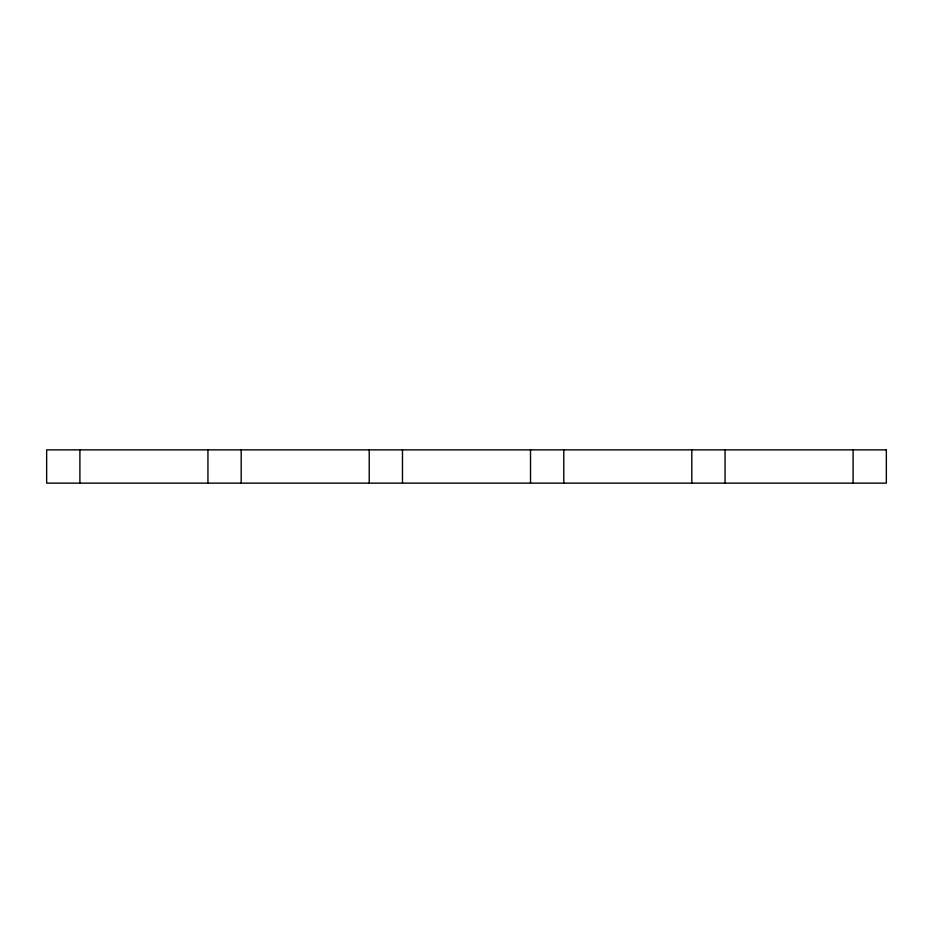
<?xml version="1.0" encoding="UTF-8"?>
<svg xmlns="http://www.w3.org/2000/svg" width="933" height="933" viewBox="0 0 933 933"><rect width="100%" height="100%" fill="white"/><g stroke="black" fill="none" stroke-linecap="round" stroke-linejoin="round"><path stroke-width="1.4" d="M853.1 449.869L853.1 483.131M725.058 449.869L725.058 483.131M691.808 449.869L691.808 483.131M563.777 449.869L563.777 483.131M530.515 449.869L530.515 483.131M402.485 449.869L402.485 483.131M369.223 449.869L369.223 483.131M241.192 449.869L241.192 483.131M207.942 449.869L207.942 483.131M79.9 449.869L79.9 483.131M886.35 449.869L46.65 449.869L46.65 483.131L886.35 483.131L886.35 449.869"/></g></svg>
